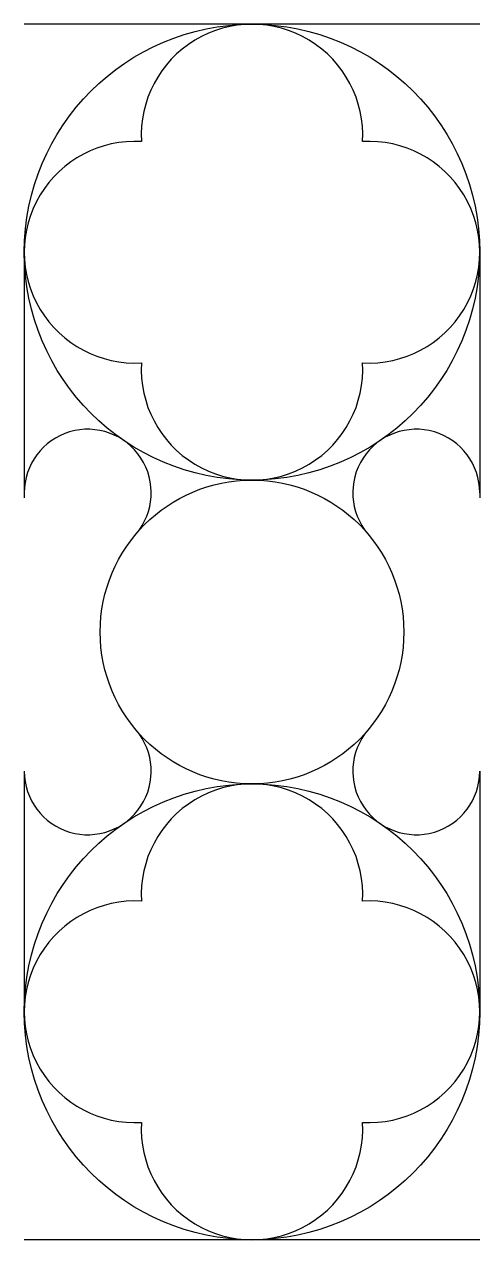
# Model space of a CAD drawing. Extents: x -13.5 to 13.5, y -36 to 36.
import ezdxf

# ---------------------------------------------------------------- set-up
doc = ezdxf.new("R2010")
doc.units = 0
doc.layers.add('MODELSKETCH_VISIBLE', color=7, linetype='CONTINUOUS')

msp = doc.modelspace()

# ---------------------------------------------------------------- linework, layer by layer
at = {"layer": 'MODELSKETCH_VISIBLE'}
for p, q in [((13.5, 36), (-13.5, 36)), ((-13.5, 22.5), (-13.5, 7.95)), ((13.5, 22.5), (13.5, 7.95)), ((-13.5, -8.248), (-13.5, -22.5)), ((13.5, -8.248), (13.5, -22.5)), ((13.5, -36), (-13.5, -36))]:
    msp.add_line(p, q, dxfattribs=at)
for centre, radius in [((0, 22.5), 13.5), ((0, 0), 9), ((0, -22.5), 13.5)]:
    msp.add_circle(centre, radius, dxfattribs=at)
for centre, radius, start, end in [((0, 29.434), 6.566, 356.68964, 183.31036), ((-6.934, 22.5), 6.566, 86.68964, 273.31036), ((6.934, 22.5), 6.566, 266.68964, 93.31036), ((0, 15.566), 6.566, 176.68964, 3.31036), ((-9.738, 8.248), 3.762, 319.73785, 180), ((9.738, 8.248), 3.762, 0, 220.26215), ((-9.738, -8.248), 3.762, 180, 40.26215), ((9.738, -8.248), 3.762, 139.73785, 0), ((0, -15.566), 6.566, 356.68964, 183.31036), ((-6.934, -22.5), 6.566, 86.68964, 273.31036), ((6.934, -22.5), 6.566, 266.68964, 93.31036), ((0, -29.434), 6.566, 176.68964, 3.31036)]:
    msp.add_arc(centre, radius, start, end, dxfattribs=at)

doc.saveas('drawing.dxf')
